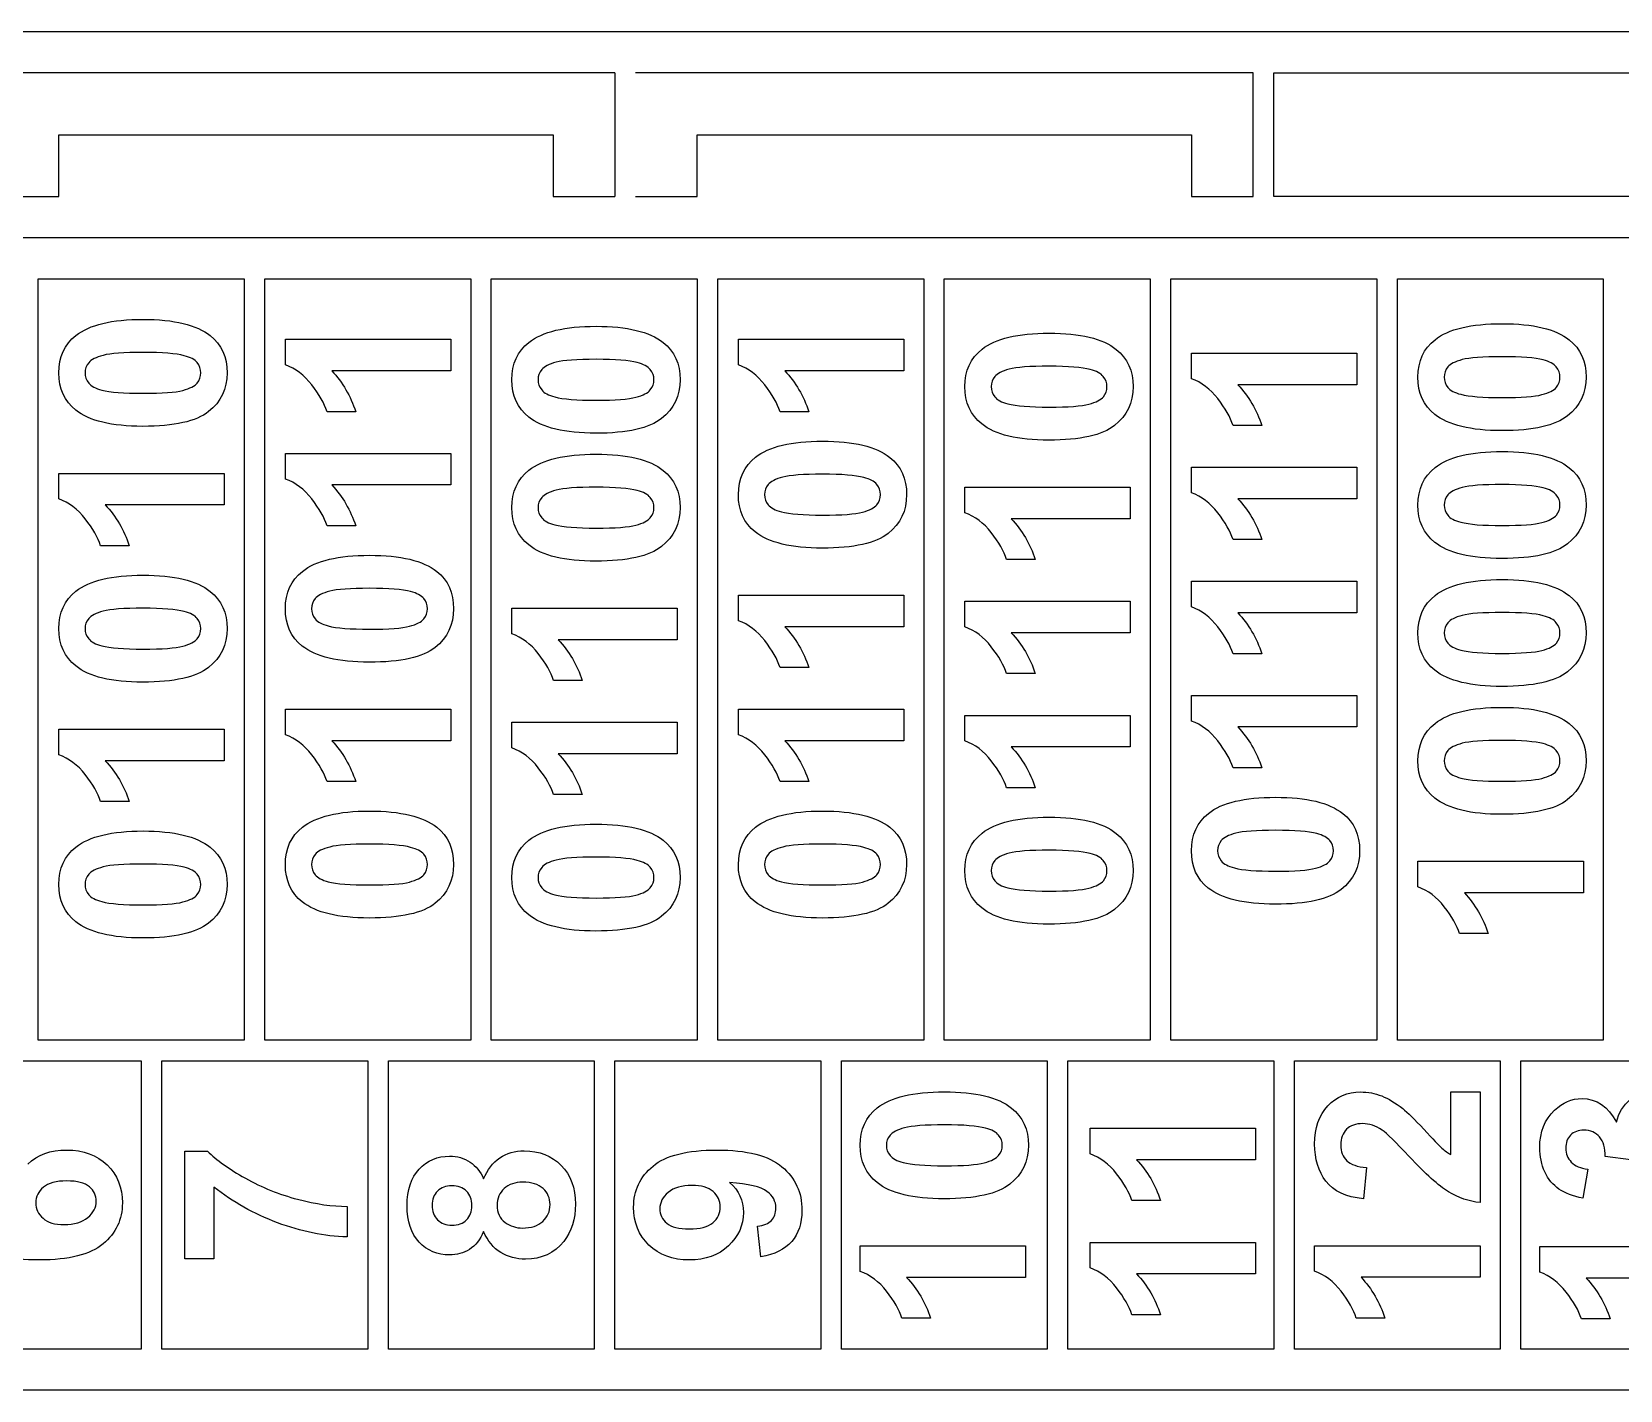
# Model space of a CAD drawing. Header units: millimetres. Extents: x -30 to 404, y 52 to 300.
# Drawn here: x 121.7 to 198.8, y 52 to 118 of the extents above; entities that cross this region are included whole.
import ezdxf

# ---------------------------------------------------------------- set-up
doc = ezdxf.new("R2010")
doc.units = ezdxf.units.MM
doc.layers.get('0').update_dxf_attribs({"lineweight": 25, "true_color": 0xffffff})
doc.layers.add('Gravure1', color=3, linetype='Continuous', lineweight=25, true_color=0x00ff00)

msp = doc.modelspace()

# ---------------------------------------------------------------- linework, layer by layer
for p, q in [((346, 118), (120, 118)), ((150, 116), (120, 116)), ((150, 116), (150, 110)), ((181, 116), (151, 116)), ((181, 110), (181, 116)), ((182, 110), (182, 116)), ((182, 116), (212, 116)), ((123, 113), (147, 113)), ((123, 110), (123, 113)), ((147, 113), (147, 110)), ((154, 113), (178, 113)), ((154, 110), (154, 113)), ((178, 113), (178, 110)), ((120, 110), (123, 110)), ((147, 110), (150, 110)), ((151, 110), (154, 110)), ((178, 110), (181, 110)), ((212, 110), (182, 110)), ((10, 108), (404, 108)), ((404, 52), (10, 52))]:
    msp.add_line(p, q)
at = {"layer": 'Gravure1'}
for p, q in [((122, 69), (122, 106)), ((122, 106), (132, 106)), ((132, 106), (132, 69)), ((133, 69), (133, 106)), ((133, 106), (143, 106)), ((143, 106), (143, 69)), ((144, 69), (144, 106)), ((144, 106), (154, 106)), ((154, 106), (154, 69)), ((155, 69), (155, 106)), ((155, 106), (165, 106)), ((165, 106), (165, 69)), ((166, 69), (166, 106)), ((166, 106), (176, 106)), ((176, 106), (176, 69)), ((177, 69), (177, 106)), ((177, 106), (187, 106)), ((187, 106), (187, 69)), ((188, 69), (188, 106)), ((188, 106), (198, 106)), ((198, 106), (198, 69)), ((134, 101.813), (134, 103.057)), ((134, 103.057), (142.033, 103.057)), ((142.033, 103.057), (142.033, 101.524)), ((156, 101.813), (156, 103.057)), ((156, 103.057), (164.033, 103.057)), ((164.033, 103.057), (164.033, 101.524)), ((178, 101.143), (178, 102.387)), ((178, 102.387), (186.033, 102.387)), ((186.033, 102.387), (186.033, 100.853)), ((142.033, 101.524), (136.254, 101.524)), ((164.033, 101.524), (158.254, 101.524)), ((186.033, 100.853), (180.254, 100.853)), ((137.417, 99.542), (136.025, 99.542)), ((159.417, 99.542), (158.025, 99.542)), ((181.417, 98.872), (180.025, 98.872)), ((134, 96.27), (134, 97.514)), ((134, 97.514), (142.033, 97.514)), ((142.033, 97.514), (142.033, 95.981)), ((123, 95.302), (123, 96.546)), ((123, 96.546), (131.033, 96.546)), ((131.033, 96.546), (131.033, 95.013)), ((178, 95.599), (178, 96.844)), ((178, 96.844), (186.033, 96.844)), ((186.033, 96.844), (186.033, 95.31)), ((142.033, 95.981), (136.254, 95.981)), ((167, 94.632), (167, 95.876)), ((167, 95.876), (175.033, 95.876)), ((175.033, 95.876), (175.033, 94.342)), ((131.033, 95.013), (125.254, 95.013)), ((186.033, 95.31), (180.254, 95.31)), ((175.033, 94.342), (169.254, 94.342)), ((137.417, 93.999), (136.025, 93.999)), ((126.417, 93.031), (125.025, 93.031)), ((181.417, 93.329), (180.025, 93.329)), ((170.417, 92.361), (169.025, 92.361)), ((178, 90.056), (178, 91.3)), ((178, 91.3), (186.033, 91.3)), ((186.033, 91.3), (186.033, 89.767)), ((156, 89.386), (156, 90.63)), ((156, 90.63), (164.033, 90.63)), ((164.033, 90.63), (164.033, 89.096)), ((167, 89.088), (167, 90.332)), ((167, 90.332), (175.033, 90.332)), ((175.033, 90.332), (175.033, 88.799)), ((145, 88.753), (145, 89.997)), ((145, 89.997), (153.033, 89.997)), ((153.033, 89.997), (153.033, 88.464)), ((186.033, 89.767), (180.254, 89.767)), ((164.033, 89.096), (158.254, 89.096)), ((175.033, 88.799), (169.254, 88.799)), ((153.033, 88.464), (147.254, 88.464)), ((181.417, 87.785), (180.025, 87.785)), ((148.417, 86.482), (147.025, 86.482)), ((159.417, 87.115), (158.025, 87.115)), ((170.417, 86.818), (169.025, 86.818)), ((178, 84.513), (178, 85.757)), ((178, 85.757), (186.033, 85.757)), ((186.033, 85.757), (186.033, 84.223)), ((134, 83.842), (134, 85.086)), ((134, 85.086), (142.033, 85.086)), ((142.033, 85.086), (142.033, 83.553)), ((156, 83.842), (156, 85.086)), ((156, 85.086), (164.033, 85.086)), ((164.033, 85.086), (164.033, 83.553)), ((123, 82.875), (123, 84.119)), ((123, 84.119), (131.033, 84.119)), ((131.033, 84.119), (131.033, 82.585)), ((145, 83.21), (145, 84.454)), ((145, 84.454), (153.033, 84.454)), ((153.033, 84.454), (153.033, 82.92)), ((167, 83.545), (167, 84.789)), ((167, 84.789), (175.033, 84.789)), ((175.033, 84.789), (175.033, 83.256)), ((186.033, 84.223), (180.254, 84.223)), ((142.033, 83.553), (136.254, 83.553)), ((164.033, 83.553), (158.254, 83.553)), ((131.033, 82.585), (125.254, 82.585)), ((153.033, 82.92), (147.254, 82.92)), ((175.033, 83.256), (169.254, 83.256)), ((181.417, 82.242), (180.025, 82.242)), ((137.417, 81.572), (136.025, 81.572)), ((159.417, 81.572), (158.025, 81.572)), ((170.417, 81.274), (169.025, 81.274)), ((126.417, 80.604), (125.025, 80.604)), ((148.417, 80.939), (147.025, 80.939)), ((189, 76.453), (189, 77.697)), ((189, 77.697), (197.033, 77.697)), ((197.033, 77.697), (197.033, 76.164)), ((197.033, 76.164), (191.254, 76.164)), ((192.417, 74.183), (191.025, 74.183)), ((132, 69), (122, 69)), ((143, 69), (133, 69)), ((154, 69), (144, 69)), ((165, 69), (155, 69)), ((176, 69), (166, 69)), ((187, 69), (177, 69)), ((198, 69), (188, 69)), ((117, 68), (127, 68)), ((127, 68), (127, 54)), ((128, 68), (138, 68)), ((128, 54), (128, 68)), ((138, 68), (138, 54)), ((139, 68), (149, 68)), ((139, 54), (139, 68)), ((149, 68), (149, 54)), ((150, 68), (160, 68)), ((150, 54), (150, 68)), ((160, 68), (160, 54)), ((161, 68), (171, 68)), ((161, 54), (161, 68)), ((171, 68), (171, 54)), ((172, 68), (182, 68)), ((172, 54), (172, 68)), ((182, 68), (182, 54)), ((183, 68), (193, 68)), ((183, 54), (183, 68)), ((193, 68), (193, 54)), ((194, 68), (204, 68)), ((194, 54), (194, 68)), ((190.592, 66.492), (192.016, 66.492)), ((190.592, 63.447), (190.592, 66.492)), ((192.016, 66.492), (192.016, 61.117)), ((173.084, 63.485), (173.084, 64.729)), ((173.084, 64.729), (181.116, 64.729)), ((181.116, 64.729), (181.116, 63.196)), ((129.11, 58.378), (129.11, 63.622)), ((129.11, 63.622), (130.223, 63.622)), ((199.342, 63.187), (198.091, 63.356)), ((181.116, 63.196), (175.337, 63.196)), ((186.505, 62.825), (186.353, 61.297)), ((197.245, 62.746), (197.006, 61.331)), ((130.533, 61.864), (130.533, 58.378)), ((176.5, 61.214), (175.108, 61.214)), ((137, 60.932), (137, 59.452)), ((157.095, 58.482), (156.932, 59.966)), ((161.916, 57.774), (161.916, 59.018)), ((161.916, 59.018), (169.948, 59.018)), ((169.948, 59.018), (169.948, 57.485)), ((173.084, 57.942), (173.084, 59.186)), ((173.084, 59.186), (181.116, 59.186)), ((181.116, 59.186), (181.116, 57.652)), ((183.984, 57.779), (183.984, 59.023)), ((183.984, 59.023), (192.016, 59.023)), ((192.016, 59.023), (192.016, 57.49)), ((194.916, 57.738), (194.916, 58.982)), ((194.916, 58.982), (202.948, 58.982)), ((130.533, 58.378), (129.11, 58.378)), ((169.948, 57.485), (164.169, 57.485)), ((181.116, 57.652), (175.337, 57.652)), ((192.016, 57.49), (186.237, 57.49)), ((202.948, 57.449), (197.169, 57.449)), ((176.5, 55.671), (175.108, 55.671)), ((165.332, 55.503), (163.94, 55.503)), ((187.4, 55.508), (186.008, 55.508)), ((198.332, 55.467), (196.94, 55.467)), ((127, 54), (117, 54)), ((138, 54), (128, 54)), ((149, 54), (139, 54)), ((160, 54), (150, 54)), ((171, 54), (161, 54)), ((182, 54), (172, 54)), ((193, 54), (183, 54)), ((204, 54), (194, 54))]:
    msp.add_line(p, q, dxfattribs=at)
for points in [[(123.83, 103.245), (124.485, 103.765), (125.571, 104.025), (127.087, 104.025)], [(127.087, 104.025), (128.601, 104.025), (129.689, 103.763), (130.35, 103.239)], [(145.83, 102.909), (146.485, 103.43), (147.571, 103.69), (149.087, 103.69)], [(149.087, 103.69), (150.601, 103.69), (151.689, 103.428), (152.35, 102.904)], [(189.83, 103.037), (190.485, 103.557), (191.571, 103.817), (193.087, 103.817)], [(193.087, 103.817), (194.601, 103.817), (195.689, 103.556), (196.35, 103.032)], [(123, 101.428), (123, 102.203), (123.277, 102.808), (123.83, 103.245)], [(130.35, 103.239), (130.896, 102.806), (131.169, 102.203), (131.169, 101.428)], [(145, 101.093), (145, 101.867), (145.277, 102.473), (145.83, 102.909)], [(152.35, 102.904), (152.896, 102.471), (153.169, 101.867), (153.169, 101.093)], [(167.83, 102.574), (168.485, 103.094), (169.571, 103.355), (171.087, 103.355)], [(171.087, 103.355), (172.601, 103.355), (173.689, 103.093), (174.35, 102.569)], [(189, 101.221), (189, 101.995), (189.277, 102.6), (189.83, 103.037)], [(196.35, 103.032), (196.896, 102.599), (197.169, 101.995), (197.169, 101.221)], [(124.449, 101.922), (124.331, 101.778), (124.272, 101.613), (124.272, 101.428)], [(125.153, 102.279), (124.802, 102.185), (124.567, 102.066), (124.449, 101.922)], [(127.087, 102.421), (126.149, 102.421), (125.504, 102.374), (125.153, 102.279)], [(129.084, 102.262), (128.691, 102.368), (128.026, 102.421), (127.087, 102.421)], [(129.72, 101.925), (129.602, 102.07), (129.39, 102.183), (129.084, 102.262)], [(129.897, 101.428), (129.897, 101.613), (129.838, 101.779), (129.72, 101.925)], [(147.153, 101.944), (146.802, 101.85), (146.567, 101.731), (146.449, 101.587)], [(149.087, 102.086), (148.149, 102.086), (147.504, 102.038), (147.153, 101.944)], [(151.084, 101.927), (150.691, 102.033), (150.026, 102.086), (149.087, 102.086)], [(151.72, 101.589), (151.602, 101.735), (151.39, 101.848), (151.084, 101.927)], [(167, 100.758), (167, 101.532), (167.277, 102.138), (167.83, 102.574)], [(174.35, 102.569), (174.896, 102.136), (175.169, 101.532), (175.169, 100.758)], [(191.153, 102.072), (190.802, 101.978), (190.567, 101.858), (190.449, 101.714)], [(193.087, 102.213), (192.149, 102.213), (191.504, 102.166), (191.153, 102.072)], [(195.084, 102.055), (194.691, 102.16), (194.026, 102.213), (193.087, 102.213)], [(195.72, 101.717), (195.602, 101.863), (195.39, 101.975), (195.084, 102.055)], [(123.818, 99.616), (123.273, 100.049), (123, 100.653), (123, 101.428)], [(124.272, 101.428), (124.272, 101.242), (124.331, 101.077), (124.449, 100.931)], [(129.723, 100.934), (129.839, 101.077), (129.897, 101.242), (129.897, 101.428)], [(131.169, 101.428), (131.169, 100.649), (130.87, 100.022), (130.271, 99.545)], [(135.28, 100.847), (134.915, 101.316), (134.488, 101.639), (134, 101.813)], [(136.254, 101.524), (136.778, 100.963), (137.165, 100.303), (137.417, 99.542)], [(145.818, 99.281), (145.273, 99.714), (145, 100.318), (145, 101.093)], [(146.449, 101.587), (146.331, 101.443), (146.272, 101.278), (146.272, 101.093)], [(146.272, 101.093), (146.272, 100.907), (146.331, 100.741), (146.449, 100.596)], [(151.897, 101.093), (151.897, 101.278), (151.838, 101.443), (151.72, 101.589)], [(151.723, 100.599), (151.839, 100.742), (151.897, 100.907), (151.897, 101.093)], [(153.169, 101.093), (153.169, 100.314), (152.87, 99.687), (152.271, 99.21)], [(157.28, 100.847), (156.915, 101.316), (156.488, 101.639), (156, 101.813)], [(158.254, 101.524), (158.778, 100.963), (159.165, 100.303), (159.417, 99.542)], [(168.449, 101.251), (168.331, 101.107), (168.272, 100.943), (168.272, 100.758)], [(169.153, 101.609), (168.802, 101.515), (168.567, 101.395), (168.449, 101.251)], [(171.087, 101.75), (170.149, 101.75), (169.504, 101.703), (169.153, 101.609)], [(173.084, 101.592), (172.691, 101.698), (172.026, 101.75), (171.087, 101.75)], [(173.72, 101.254), (173.602, 101.4), (173.39, 101.512), (173.084, 101.592)], [(173.897, 100.758), (173.897, 100.943), (173.838, 101.108), (173.72, 101.254)], [(179.28, 100.176), (178.915, 100.646), (178.488, 100.968), (178, 101.143)], [(189.818, 99.408), (189.273, 99.841), (189, 100.445), (189, 101.221)], [(190.449, 101.714), (190.331, 101.57), (190.272, 101.406), (190.272, 101.221)], [(190.272, 101.221), (190.272, 101.035), (190.331, 100.869), (190.449, 100.724)], [(195.897, 101.221), (195.897, 101.406), (195.838, 101.571), (195.72, 101.717)], [(195.723, 100.726), (195.839, 100.87), (195.897, 101.035), (195.897, 101.221)], [(197.169, 101.221), (197.169, 100.442), (196.87, 99.814), (196.271, 99.338)], [(124.449, 100.931), (124.567, 100.786), (124.779, 100.673), (125.085, 100.593)], [(125.085, 100.593), (125.481, 100.487), (126.149, 100.434), (127.087, 100.434)], [(127.087, 100.434), (128.026, 100.434), (128.671, 100.482), (129.022, 100.576)], [(129.022, 100.576), (129.373, 100.671), (129.607, 100.79), (129.723, 100.934)], [(136.025, 99.542), (135.894, 99.942), (135.645, 100.377), (135.28, 100.847)], [(146.449, 100.596), (146.567, 100.451), (146.779, 100.338), (147.085, 100.257)], [(151.022, 100.241), (151.373, 100.336), (151.607, 100.455), (151.723, 100.599)], [(158.025, 99.542), (157.894, 99.942), (157.645, 100.377), (157.28, 100.847)], [(167.818, 98.945), (167.273, 99.378), (167, 99.982), (167, 100.758)], [(168.272, 100.758), (168.272, 100.572), (168.331, 100.406), (168.449, 100.261)], [(173.723, 100.263), (173.839, 100.407), (173.897, 100.572), (173.897, 100.758)], [(175.169, 100.758), (175.169, 99.979), (174.87, 99.351), (174.271, 98.875)], [(180.254, 100.853), (180.778, 100.293), (181.165, 99.632), (181.417, 98.872)], [(190.449, 100.724), (190.567, 100.578), (190.779, 100.465), (191.085, 100.385)], [(191.085, 100.385), (191.481, 100.28), (192.149, 100.227), (193.087, 100.227)], [(193.087, 100.227), (194.026, 100.227), (194.671, 100.274), (195.022, 100.369)], [(195.022, 100.369), (195.373, 100.464), (195.607, 100.583), (195.723, 100.726)], [(127.071, 98.83), (125.565, 98.83), (124.481, 99.092), (123.818, 99.616)], [(130.271, 99.545), (129.673, 99.068), (128.606, 98.83), (127.071, 98.83)], [(147.085, 100.257), (147.481, 100.152), (148.149, 100.099), (149.087, 100.099)], [(149.087, 100.099), (150.026, 100.099), (150.671, 100.146), (151.022, 100.241)], [(168.449, 100.261), (168.567, 100.115), (168.779, 100.003), (169.085, 99.922)], [(169.085, 99.922), (169.481, 99.817), (170.149, 99.764), (171.087, 99.764)], [(171.087, 99.764), (172.026, 99.764), (172.671, 99.811), (173.022, 99.906)], [(173.022, 99.906), (173.373, 100.001), (173.607, 100.12), (173.723, 100.263)], [(180.025, 98.872), (179.894, 99.272), (179.645, 99.707), (179.28, 100.176)], [(149.071, 98.495), (147.565, 98.495), (146.481, 98.757), (145.818, 99.281)], [(152.271, 99.21), (151.673, 98.733), (150.606, 98.495), (149.071, 98.495)], [(171.071, 98.16), (169.565, 98.16), (168.481, 98.422), (167.818, 98.945)], [(174.271, 98.875), (173.673, 98.398), (172.606, 98.16), (171.071, 98.16)], [(193.071, 98.623), (191.565, 98.623), (190.481, 98.884), (189.818, 99.408)], [(196.271, 99.338), (195.673, 98.861), (194.606, 98.623), (193.071, 98.623)], [(156.83, 97.328), (157.485, 97.848), (158.571, 98.109), (160.087, 98.109)], [(160.087, 98.109), (161.601, 98.109), (162.689, 97.847), (163.35, 97.323)], [(145.83, 96.696), (146.485, 97.216), (147.571, 97.476), (149.087, 97.476)], [(149.087, 97.476), (150.601, 97.476), (151.689, 97.214), (152.35, 96.69)], [(156, 95.512), (156, 96.286), (156.277, 96.892), (156.83, 97.328)], [(163.35, 97.323), (163.896, 96.89), (164.169, 96.286), (164.169, 95.512)], [(189.83, 96.823), (190.485, 97.344), (191.571, 97.604), (193.087, 97.604)], [(193.087, 97.604), (194.601, 97.604), (195.689, 97.342), (196.35, 96.818)], [(145, 94.879), (145, 95.654), (145.277, 96.259), (145.83, 96.696)], [(152.35, 96.69), (152.896, 96.257), (153.169, 95.654), (153.169, 94.879)], [(160.087, 96.504), (159.149, 96.504), (158.504, 96.457), (158.153, 96.363)], [(162.084, 96.346), (161.691, 96.452), (161.026, 96.504), (160.087, 96.504)], [(189, 95.007), (189, 95.781), (189.277, 96.387), (189.83, 96.823)], [(196.35, 96.818), (196.896, 96.385), (197.169, 95.781), (197.169, 95.007)], [(135.28, 95.303), (134.915, 95.773), (134.488, 96.095), (134, 96.27)], [(136.254, 95.981), (136.778, 95.42), (137.165, 94.76), (137.417, 93.999)], [(147.153, 95.73), (146.802, 95.636), (146.567, 95.517), (146.449, 95.373)], [(149.087, 95.872), (148.149, 95.872), (147.504, 95.825), (147.153, 95.73)], [(151.084, 95.713), (150.691, 95.819), (150.026, 95.872), (149.087, 95.872)], [(151.72, 95.376), (151.602, 95.521), (151.39, 95.634), (151.084, 95.713)], [(157.449, 96.005), (157.331, 95.861), (157.272, 95.697), (157.272, 95.512)], [(158.153, 96.363), (157.802, 96.269), (157.567, 96.149), (157.449, 96.005)], [(162.72, 96.008), (162.602, 96.154), (162.39, 96.266), (162.084, 96.346)], [(162.897, 95.512), (162.897, 95.697), (162.838, 95.862), (162.72, 96.008)], [(191.153, 95.858), (190.802, 95.764), (190.567, 95.645), (190.449, 95.501)], [(193.087, 96), (192.149, 96), (191.504, 95.952), (191.153, 95.858)], [(195.084, 95.841), (194.691, 95.947), (194.026, 96), (193.087, 96)], [(195.72, 95.503), (195.602, 95.649), (195.39, 95.762), (195.084, 95.841)], [(124.28, 94.336), (123.915, 94.805), (123.488, 95.128), (123, 95.302)], [(125.254, 95.013), (125.778, 94.452), (126.165, 93.792), (126.417, 93.031)], [(136.025, 93.999), (135.894, 94.399), (135.645, 94.834), (135.28, 95.303)], [(146.449, 95.373), (146.331, 95.229), (146.272, 95.064), (146.272, 94.879)], [(151.897, 94.879), (151.897, 95.064), (151.838, 95.23), (151.72, 95.376)], [(156.818, 93.699), (156.273, 94.132), (156, 94.736), (156, 95.512)], [(157.272, 95.512), (157.272, 95.326), (157.331, 95.16), (157.449, 95.015)], [(157.449, 95.015), (157.567, 94.869), (157.779, 94.757), (158.085, 94.676)], [(162.022, 94.66), (162.373, 94.755), (162.607, 94.874), (162.723, 95.017)], [(162.723, 95.017), (162.839, 95.161), (162.897, 95.326), (162.897, 95.512)], [(164.169, 95.512), (164.169, 94.733), (163.87, 94.105), (163.271, 93.629)], [(179.28, 94.633), (178.915, 95.103), (178.488, 95.425), (178, 95.599)], [(180.254, 95.31), (180.778, 94.75), (181.165, 94.089), (181.417, 93.329)], [(189.818, 93.194), (189.273, 93.627), (189, 94.232), (189, 95.007)], [(190.449, 95.501), (190.331, 95.357), (190.272, 95.192), (190.272, 95.007)], [(190.272, 95.007), (190.272, 94.821), (190.331, 94.655), (190.449, 94.51)], [(195.897, 95.007), (195.897, 95.192), (195.838, 95.357), (195.72, 95.503)], [(195.723, 94.513), (195.839, 94.656), (195.897, 94.821), (195.897, 95.007)], [(197.169, 95.007), (197.169, 94.228), (196.87, 93.6), (196.271, 93.124)], [(125.025, 93.031), (124.894, 93.431), (124.645, 93.866), (124.28, 94.336)], [(145.818, 93.067), (145.273, 93.5), (145, 94.104), (145, 94.879)], [(146.272, 94.879), (146.272, 94.693), (146.331, 94.528), (146.449, 94.382)], [(146.449, 94.382), (146.567, 94.237), (146.779, 94.124), (147.085, 94.044)], [(151.022, 94.027), (151.373, 94.122), (151.607, 94.241), (151.723, 94.385)], [(151.723, 94.385), (151.839, 94.528), (151.897, 94.693), (151.897, 94.879)], [(153.169, 94.879), (153.169, 94.1), (152.87, 93.473), (152.271, 92.996)], [(158.085, 94.676), (158.481, 94.571), (159.149, 94.518), (160.087, 94.518)], [(160.087, 94.518), (161.026, 94.518), (161.671, 94.565), (162.022, 94.66)], [(168.28, 93.665), (167.915, 94.135), (167.488, 94.457), (167, 94.632)], [(169.254, 94.342), (169.778, 93.782), (170.165, 93.121), (170.417, 92.361)], [(180.025, 93.329), (179.894, 93.729), (179.645, 94.163), (179.28, 94.633)], [(190.449, 94.51), (190.567, 94.365), (190.779, 94.252), (191.085, 94.171)], [(191.085, 94.171), (191.481, 94.066), (192.149, 94.013), (193.087, 94.013)], [(193.087, 94.013), (194.026, 94.013), (194.671, 94.06), (195.022, 94.155)], [(195.022, 94.155), (195.373, 94.25), (195.607, 94.369), (195.723, 94.513)], [(147.085, 94.044), (147.481, 93.938), (148.149, 93.885), (149.087, 93.885)], [(149.087, 93.885), (150.026, 93.885), (150.671, 93.933), (151.022, 94.027)], [(160.071, 92.914), (158.565, 92.914), (157.481, 93.175), (156.818, 93.699)], [(163.271, 93.629), (162.673, 93.152), (161.606, 92.914), (160.071, 92.914)], [(169.025, 92.361), (168.894, 92.761), (168.645, 93.196), (168.28, 93.665)], [(149.071, 92.281), (147.565, 92.281), (146.481, 92.543), (145.818, 93.067)], [(152.271, 92.996), (151.673, 92.519), (150.606, 92.281), (149.071, 92.281)], [(193.071, 92.409), (191.565, 92.409), (190.481, 92.671), (189.818, 93.194)], [(196.271, 93.124), (195.673, 92.647), (194.606, 92.409), (193.071, 92.409)], [(134.83, 91.785), (135.485, 92.305), (136.571, 92.565), (138.087, 92.565)], [(138.087, 92.565), (139.601, 92.565), (140.689, 92.303), (141.35, 91.78)], [(123.83, 90.817), (124.485, 91.337), (125.571, 91.597), (127.087, 91.597)], [(127.087, 91.597), (128.601, 91.597), (129.689, 91.336), (130.35, 90.812)], [(134, 89.968), (134, 90.743), (134.277, 91.348), (134.83, 91.785)], [(141.35, 91.78), (141.896, 91.346), (142.169, 90.743), (142.169, 89.968)], [(189.83, 90.609), (190.485, 91.13), (191.571, 91.39), (193.087, 91.39)], [(193.087, 91.39), (194.601, 91.39), (195.689, 91.128), (196.35, 90.604)], [(123, 89.001), (123, 89.775), (123.277, 90.38), (123.83, 90.817)], [(130.35, 90.812), (130.896, 90.379), (131.169, 89.775), (131.169, 89.001)], [(135.449, 90.462), (135.331, 90.318), (135.272, 90.153), (135.272, 89.968)], [(136.153, 90.82), (135.802, 90.725), (135.567, 90.606), (135.449, 90.462)], [(138.087, 90.961), (137.149, 90.961), (136.504, 90.914), (136.153, 90.82)], [(140.084, 90.803), (139.691, 90.908), (139.026, 90.961), (138.087, 90.961)], [(140.72, 90.465), (140.602, 90.611), (140.39, 90.723), (140.084, 90.803)], [(140.897, 89.968), (140.897, 90.153), (140.838, 90.319), (140.72, 90.465)], [(189, 88.793), (189, 89.567), (189.277, 90.173), (189.83, 90.609)], [(196.35, 90.604), (196.896, 90.171), (197.169, 89.567), (197.169, 88.793)], [(124.449, 89.494), (124.331, 89.35), (124.272, 89.186), (124.272, 89.001)], [(125.153, 89.852), (124.802, 89.758), (124.567, 89.638), (124.449, 89.494)], [(127.087, 89.993), (126.149, 89.993), (125.504, 89.946), (125.153, 89.852)], [(129.084, 89.835), (128.691, 89.94), (128.026, 89.993), (127.087, 89.993)], [(129.72, 89.497), (129.602, 89.643), (129.39, 89.755), (129.084, 89.835)], [(129.897, 89.001), (129.897, 89.186), (129.838, 89.351), (129.72, 89.497)], [(134.818, 88.156), (134.273, 88.589), (134, 89.193), (134, 89.968)], [(135.272, 89.968), (135.272, 89.782), (135.331, 89.617), (135.449, 89.471)], [(140.723, 89.474), (140.839, 89.618), (140.897, 89.782), (140.897, 89.968)], [(142.169, 89.968), (142.169, 89.19), (141.87, 88.562), (141.271, 88.085)], [(179.28, 89.09), (178.915, 89.559), (178.488, 89.882), (178, 90.056)], [(180.254, 89.767), (180.778, 89.206), (181.165, 88.546), (181.417, 87.785)], [(191.153, 89.644), (190.802, 89.55), (190.567, 89.431), (190.449, 89.287)], [(193.087, 89.786), (192.149, 89.786), (191.504, 89.739), (191.153, 89.644)], [(195.084, 89.627), (194.691, 89.733), (194.026, 89.786), (193.087, 89.786)], [(195.72, 89.289), (195.602, 89.435), (195.39, 89.548), (195.084, 89.627)], [(123.818, 87.188), (123.273, 87.621), (123, 88.225), (123, 89.001)], [(124.272, 89.001), (124.272, 88.815), (124.331, 88.649), (124.449, 88.504)], [(129.723, 88.506), (129.839, 88.65), (129.897, 88.815), (129.897, 89.001)], [(131.169, 89.001), (131.169, 88.222), (130.87, 87.594), (130.271, 87.118)], [(135.449, 89.471), (135.567, 89.326), (135.779, 89.213), (136.085, 89.133)], [(136.085, 89.133), (136.481, 89.027), (137.149, 88.974), (138.087, 88.974)], [(138.087, 88.974), (139.026, 88.974), (139.671, 89.022), (140.022, 89.117)], [(140.022, 89.117), (140.373, 89.211), (140.607, 89.33), (140.723, 89.474)], [(146.28, 87.787), (145.915, 88.256), (145.488, 88.579), (145, 88.753)], [(157.28, 88.419), (156.915, 88.889), (156.488, 89.211), (156, 89.386)], [(158.254, 89.096), (158.778, 88.536), (159.165, 87.875), (159.417, 87.115)], [(168.28, 88.122), (167.915, 88.592), (167.488, 88.914), (167, 89.088)], [(169.254, 88.799), (169.778, 88.239), (170.165, 87.578), (170.417, 86.818)], [(180.025, 87.785), (179.894, 88.185), (179.645, 88.62), (179.28, 89.09)], [(189.818, 86.981), (189.273, 87.414), (189, 88.018), (189, 88.793)], [(190.449, 89.287), (190.331, 89.143), (190.272, 88.978), (190.272, 88.793)], [(190.272, 88.793), (190.272, 88.607), (190.331, 88.441), (190.449, 88.296)], [(195.897, 88.793), (195.897, 88.978), (195.838, 89.144), (195.72, 89.289)], [(195.723, 88.299), (195.839, 88.442), (195.897, 88.607), (195.897, 88.793)], [(197.169, 88.793), (197.169, 88.014), (196.87, 87.387), (196.271, 86.91)], [(124.449, 88.504), (124.567, 88.358), (124.779, 88.245), (125.085, 88.165)], [(125.085, 88.165), (125.481, 88.06), (126.149, 88.007), (127.087, 88.007)], [(127.087, 88.007), (128.026, 88.007), (128.671, 88.054), (129.022, 88.149)], [(129.022, 88.149), (129.373, 88.244), (129.607, 88.363), (129.723, 88.506)], [(138.071, 87.37), (136.565, 87.37), (135.481, 87.632), (134.818, 88.156)], [(141.271, 88.085), (140.673, 87.609), (139.606, 87.37), (138.071, 87.37)], [(147.254, 88.464), (147.778, 87.903), (148.165, 87.243), (148.417, 86.482)], [(158.025, 87.115), (157.894, 87.515), (157.645, 87.95), (157.28, 88.419)], [(169.025, 86.818), (168.894, 87.217), (168.645, 87.652), (168.28, 88.122)], [(190.449, 88.296), (190.567, 88.151), (190.779, 88.038), (191.085, 87.958)], [(191.085, 87.958), (191.481, 87.852), (192.149, 87.799), (193.087, 87.799)], [(193.087, 87.799), (194.026, 87.799), (194.671, 87.847), (195.022, 87.941)], [(195.022, 87.941), (195.373, 88.036), (195.607, 88.155), (195.723, 88.299)], [(127.071, 86.403), (125.565, 86.403), (124.481, 86.664), (123.818, 87.188)], [(147.025, 86.482), (146.894, 86.882), (146.645, 87.317), (146.28, 87.787)], [(130.271, 87.118), (129.673, 86.641), (128.606, 86.403), (127.071, 86.403)], [(193.071, 86.195), (191.565, 86.195), (190.481, 86.457), (189.818, 86.981)], [(196.271, 86.91), (195.673, 86.433), (194.606, 86.195), (193.071, 86.195)], [(189.83, 84.396), (190.485, 84.916), (191.571, 85.176), (193.087, 85.176)], [(193.087, 85.176), (194.601, 85.176), (195.689, 84.914), (196.35, 84.39)], [(179.28, 83.546), (178.915, 84.016), (178.488, 84.338), (178, 84.513)], [(180.254, 84.223), (180.778, 83.663), (181.165, 83.003), (181.417, 82.242)], [(189, 82.579), (189, 83.354), (189.277, 83.959), (189.83, 84.396)], [(196.35, 84.39), (196.896, 83.957), (197.169, 83.354), (197.169, 82.579)], [(135.28, 82.876), (134.915, 83.346), (134.488, 83.668), (134, 83.842)], [(136.254, 83.553), (136.778, 82.992), (137.165, 82.332), (137.417, 81.572)], [(157.28, 82.876), (156.915, 83.346), (156.488, 83.668), (156, 83.842)], [(158.254, 83.553), (158.778, 82.992), (159.165, 82.332), (159.417, 81.572)], [(168.28, 82.579), (167.915, 83.048), (167.488, 83.37), (167, 83.545)], [(180.025, 82.242), (179.894, 82.642), (179.645, 83.077), (179.28, 83.546)], [(191.153, 83.431), (190.802, 83.336), (190.567, 83.217), (190.449, 83.073)], [(193.087, 83.572), (192.149, 83.572), (191.504, 83.525), (191.153, 83.431)], [(195.084, 83.413), (194.691, 83.519), (194.026, 83.572), (193.087, 83.572)], [(195.72, 83.076), (195.602, 83.221), (195.39, 83.334), (195.084, 83.413)], [(124.28, 81.908), (123.915, 82.378), (123.488, 82.7), (123, 82.875)], [(125.254, 82.585), (125.778, 82.025), (126.165, 81.364), (126.417, 80.604)], [(136.025, 81.572), (135.894, 81.971), (135.645, 82.406), (135.28, 82.876)], [(146.28, 82.243), (145.915, 82.713), (145.488, 83.035), (145, 83.21)], [(147.254, 82.92), (147.778, 82.36), (148.165, 81.7), (148.417, 80.939)], [(158.025, 81.572), (157.894, 81.971), (157.645, 82.406), (157.28, 82.876)], [(169.025, 81.274), (168.894, 81.674), (168.645, 82.109), (168.28, 82.579)], [(169.254, 83.256), (169.778, 82.695), (170.165, 82.035), (170.417, 81.274)], [(189.818, 80.767), (189.273, 81.2), (189, 81.804), (189, 82.579)], [(190.449, 83.073), (190.331, 82.929), (190.272, 82.764), (190.272, 82.579)], [(190.272, 82.579), (190.272, 82.393), (190.331, 82.228), (190.449, 82.082)], [(195.897, 82.579), (195.897, 82.764), (195.838, 82.93), (195.72, 83.076)], [(195.723, 82.085), (195.839, 82.229), (195.897, 82.393), (195.897, 82.579)], [(197.169, 82.579), (197.169, 81.801), (196.87, 81.173), (196.271, 80.696)], [(125.025, 80.604), (124.894, 81.004), (124.645, 81.438), (124.28, 81.908)], [(147.025, 80.939), (146.894, 81.339), (146.645, 81.774), (146.28, 82.243)], [(190.449, 82.082), (190.567, 81.937), (190.779, 81.824), (191.085, 81.744)], [(195.022, 81.727), (195.373, 81.822), (195.607, 81.941), (195.723, 82.085)], [(191.085, 81.744), (191.481, 81.638), (192.149, 81.585), (193.087, 81.585)], [(193.087, 81.585), (194.026, 81.585), (194.671, 81.633), (195.022, 81.727)], [(178.83, 80.028), (179.485, 80.548), (180.571, 80.808), (182.087, 80.808)], [(182.087, 80.808), (183.601, 80.808), (184.689, 80.546), (185.35, 80.022)], [(193.071, 79.981), (191.565, 79.981), (190.481, 80.243), (189.818, 80.767)], [(196.271, 80.696), (195.673, 80.22), (194.606, 79.981), (193.071, 79.981)], [(134.83, 79.357), (135.485, 79.878), (136.571, 80.138), (138.087, 80.138)], [(138.087, 80.138), (139.601, 80.138), (140.689, 79.876), (141.35, 79.352)], [(145.83, 78.725), (146.485, 79.245), (147.571, 79.505), (149.087, 79.505)], [(149.087, 79.505), (150.601, 79.505), (151.689, 79.243), (152.35, 78.719)], [(156.83, 79.357), (157.485, 79.878), (158.571, 80.138), (160.087, 80.138)], [(160.087, 80.138), (161.601, 80.138), (162.689, 79.876), (163.35, 79.352)], [(167.83, 79.06), (168.485, 79.58), (169.571, 79.84), (171.087, 79.84)], [(171.087, 79.84), (172.601, 79.84), (173.689, 79.578), (174.35, 79.055)], [(178, 78.211), (178, 78.986), (178.277, 79.591), (178.83, 80.028)], [(185.35, 80.022), (185.896, 79.589), (186.169, 78.986), (186.169, 78.211)], [(123.83, 78.389), (124.485, 78.91), (125.571, 79.17), (127.087, 79.17)], [(127.087, 79.17), (128.601, 79.17), (129.689, 78.908), (130.35, 78.384)], [(134, 77.541), (134, 78.315), (134.277, 78.921), (134.83, 79.357)], [(141.35, 79.352), (141.896, 78.919), (142.169, 78.315), (142.169, 77.541)], [(145, 76.908), (145, 77.683), (145.277, 78.288), (145.83, 78.725)], [(152.35, 78.719), (152.896, 78.286), (153.169, 77.683), (153.169, 76.908)], [(156, 77.541), (156, 78.315), (156.277, 78.921), (156.83, 79.357)], [(163.35, 79.352), (163.896, 78.919), (164.169, 78.315), (164.169, 77.541)], [(167, 77.244), (167, 78.018), (167.277, 78.623), (167.83, 79.06)], [(174.35, 79.055), (174.896, 78.622), (175.169, 78.018), (175.169, 77.244)], [(179.449, 78.705), (179.331, 78.561), (179.272, 78.396), (179.272, 78.211)], [(180.153, 79.063), (179.802, 78.968), (179.567, 78.849), (179.449, 78.705)], [(182.087, 79.204), (181.149, 79.204), (180.504, 79.157), (180.153, 79.063)], [(184.084, 79.046), (183.691, 79.151), (183.026, 79.204), (182.087, 79.204)], [(184.72, 78.708), (184.602, 78.853), (184.39, 78.966), (184.084, 79.046)], [(184.897, 78.211), (184.897, 78.396), (184.838, 78.562), (184.72, 78.708)], [(123, 76.573), (123, 77.347), (123.277, 77.953), (123.83, 78.389)], [(130.35, 78.384), (130.896, 77.951), (131.169, 77.347), (131.169, 76.573)], [(135.449, 78.035), (135.331, 77.89), (135.272, 77.726), (135.272, 77.541)], [(136.153, 78.392), (135.802, 78.298), (135.567, 78.179), (135.449, 78.035)], [(138.087, 78.533), (137.149, 78.533), (136.504, 78.486), (136.153, 78.392)], [(140.084, 78.375), (139.691, 78.481), (139.026, 78.533), (138.087, 78.533)], [(140.72, 78.037), (140.602, 78.183), (140.39, 78.296), (140.084, 78.375)], [(140.897, 77.541), (140.897, 77.726), (140.838, 77.891), (140.72, 78.037)], [(157.449, 78.035), (157.331, 77.89), (157.272, 77.726), (157.272, 77.541)], [(158.153, 78.392), (157.802, 78.298), (157.567, 78.179), (157.449, 78.035)], [(160.087, 78.533), (159.149, 78.533), (158.504, 78.486), (158.153, 78.392)], [(162.084, 78.375), (161.691, 78.481), (161.026, 78.533), (160.087, 78.533)], [(162.72, 78.037), (162.602, 78.183), (162.39, 78.296), (162.084, 78.375)], [(162.897, 77.541), (162.897, 77.726), (162.838, 77.891), (162.72, 78.037)], [(169.153, 78.095), (168.802, 78), (168.567, 77.881), (168.449, 77.737)], [(171.087, 78.236), (170.149, 78.236), (169.504, 78.189), (169.153, 78.095)], [(173.084, 78.078), (172.691, 78.183), (172.026, 78.236), (171.087, 78.236)], [(173.72, 77.74), (173.602, 77.886), (173.39, 77.998), (173.084, 78.078)], [(178.818, 76.399), (178.273, 76.832), (178, 77.436), (178, 78.211)], [(179.272, 78.211), (179.272, 78.025), (179.331, 77.86), (179.449, 77.714)], [(184.723, 77.717), (184.839, 77.861), (184.897, 78.025), (184.897, 78.211)], [(186.169, 78.211), (186.169, 77.433), (185.87, 76.805), (185.271, 76.328)], [(125.153, 77.424), (124.802, 77.33), (124.567, 77.211), (124.449, 77.067)], [(127.087, 77.566), (126.149, 77.566), (125.504, 77.519), (125.153, 77.424)], [(129.084, 77.407), (128.691, 77.513), (128.026, 77.566), (127.087, 77.566)], [(129.72, 77.069), (129.602, 77.215), (129.39, 77.328), (129.084, 77.407)], [(134.818, 75.728), (134.273, 76.161), (134, 76.766), (134, 77.541)], [(135.272, 77.541), (135.272, 77.355), (135.331, 77.189), (135.449, 77.044)], [(140.723, 77.046), (140.839, 77.19), (140.897, 77.355), (140.897, 77.541)], [(142.169, 77.541), (142.169, 76.762), (141.87, 76.134), (141.271, 75.658)], [(146.449, 77.402), (146.331, 77.258), (146.272, 77.093), (146.272, 76.908)], [(147.153, 77.76), (146.802, 77.665), (146.567, 77.546), (146.449, 77.402)], [(149.087, 77.901), (148.149, 77.901), (147.504, 77.854), (147.153, 77.76)], [(151.084, 77.743), (150.691, 77.848), (150.026, 77.901), (149.087, 77.901)], [(151.72, 77.405), (151.602, 77.55), (151.39, 77.663), (151.084, 77.743)], [(151.897, 76.908), (151.897, 77.093), (151.838, 77.259), (151.72, 77.405)], [(156.818, 75.728), (156.273, 76.161), (156, 76.766), (156, 77.541)], [(157.272, 77.541), (157.272, 77.355), (157.331, 77.189), (157.449, 77.044)], [(162.723, 77.046), (162.839, 77.19), (162.897, 77.355), (162.897, 77.541)], [(164.169, 77.541), (164.169, 76.762), (163.87, 76.134), (163.271, 75.658)], [(167.818, 75.431), (167.273, 75.864), (167, 76.468), (167, 77.244)], [(168.449, 77.737), (168.331, 77.593), (168.272, 77.429), (168.272, 77.244)], [(168.272, 77.244), (168.272, 77.058), (168.331, 76.892), (168.449, 76.747)], [(173.897, 77.244), (173.897, 77.429), (173.838, 77.594), (173.72, 77.74)], [(173.723, 76.749), (173.839, 76.893), (173.897, 77.058), (173.897, 77.244)], [(175.169, 77.244), (175.169, 76.465), (174.87, 75.837), (174.271, 75.36)], [(179.449, 77.714), (179.567, 77.569), (179.779, 77.456), (180.085, 77.376)], [(180.085, 77.376), (180.481, 77.27), (181.149, 77.217), (182.087, 77.217)], [(182.087, 77.217), (183.026, 77.217), (183.671, 77.265), (184.022, 77.359)], [(184.022, 77.359), (184.373, 77.454), (184.607, 77.573), (184.723, 77.717)], [(123.818, 74.761), (123.273, 75.194), (123, 75.798), (123, 76.573)], [(124.449, 77.067), (124.331, 76.923), (124.272, 76.758), (124.272, 76.573)], [(124.272, 76.573), (124.272, 76.387), (124.331, 76.221), (124.449, 76.076)], [(129.897, 76.573), (129.897, 76.758), (129.838, 76.924), (129.72, 77.069)], [(129.723, 76.079), (129.839, 76.222), (129.897, 76.387), (129.897, 76.573)], [(131.169, 76.573), (131.169, 75.794), (130.87, 75.167), (130.271, 74.69)], [(135.449, 77.044), (135.567, 76.899), (135.779, 76.786), (136.085, 76.705)], [(136.085, 76.705), (136.481, 76.6), (137.149, 76.547), (138.087, 76.547)], [(138.087, 76.547), (139.026, 76.547), (139.671, 76.594), (140.022, 76.689)], [(140.022, 76.689), (140.373, 76.784), (140.607, 76.903), (140.723, 77.046)], [(145.818, 75.096), (145.273, 75.529), (145, 76.133), (145, 76.908)], [(146.272, 76.908), (146.272, 76.722), (146.331, 76.557), (146.449, 76.411)], [(146.449, 76.411), (146.567, 76.266), (146.779, 76.153), (147.085, 76.073)], [(151.022, 76.056), (151.373, 76.151), (151.607, 76.27), (151.723, 76.414)], [(151.723, 76.414), (151.839, 76.558), (151.897, 76.722), (151.897, 76.908)], [(153.169, 76.908), (153.169, 76.13), (152.87, 75.502), (152.271, 75.025)], [(157.449, 77.044), (157.567, 76.899), (157.779, 76.786), (158.085, 76.705)], [(158.085, 76.705), (158.481, 76.6), (159.149, 76.547), (160.087, 76.547)], [(160.087, 76.547), (161.026, 76.547), (161.671, 76.594), (162.022, 76.689)], [(162.022, 76.689), (162.373, 76.784), (162.607, 76.903), (162.723, 77.046)], [(168.449, 76.747), (168.567, 76.601), (168.779, 76.488), (169.085, 76.408)], [(169.085, 76.408), (169.481, 76.302), (170.149, 76.25), (171.087, 76.25)], [(171.087, 76.25), (172.026, 76.25), (172.671, 76.297), (173.022, 76.392)], [(173.022, 76.392), (173.373, 76.486), (173.607, 76.606), (173.723, 76.749)], [(182.071, 75.613), (180.565, 75.613), (179.481, 75.875), (178.818, 76.399)], [(190.28, 75.487), (189.915, 75.957), (189.488, 76.279), (189, 76.453)], [(124.449, 76.076), (124.567, 75.931), (124.779, 75.818), (125.085, 75.738)], [(125.085, 75.738), (125.481, 75.632), (126.149, 75.579), (127.087, 75.579)], [(127.087, 75.579), (128.026, 75.579), (128.671, 75.627), (129.022, 75.721)], [(129.022, 75.721), (129.373, 75.816), (129.607, 75.935), (129.723, 76.079)], [(138.071, 74.943), (136.565, 74.943), (135.481, 75.205), (134.818, 75.728)], [(141.271, 75.658), (140.673, 75.181), (139.606, 74.943), (138.071, 74.943)], [(147.085, 76.073), (147.481, 75.967), (148.149, 75.914), (149.087, 75.914)], [(149.087, 75.914), (150.026, 75.914), (150.671, 75.962), (151.022, 76.056)], [(160.071, 74.943), (158.565, 74.943), (157.481, 75.205), (156.818, 75.728)], [(163.271, 75.658), (162.673, 75.181), (161.606, 74.943), (160.071, 74.943)], [(185.271, 76.328), (184.673, 75.852), (183.606, 75.613), (182.071, 75.613)], [(191.254, 76.164), (191.778, 75.603), (192.165, 74.943), (192.417, 74.183)], [(149.071, 74.31), (147.565, 74.31), (146.481, 74.572), (145.818, 75.096)], [(152.271, 75.025), (151.673, 74.549), (150.606, 74.31), (149.071, 74.31)], [(171.071, 74.645), (169.565, 74.645), (168.481, 74.907), (167.818, 75.431)], [(174.271, 75.36), (173.673, 74.884), (172.606, 74.645), (171.071, 74.645)], [(191.025, 74.183), (190.894, 74.582), (190.645, 75.017), (190.28, 75.487)], [(127.071, 73.975), (125.565, 73.975), (124.481, 74.237), (123.818, 74.761)], [(130.271, 74.69), (129.673, 74.213), (128.606, 73.975), (127.071, 73.975)], [(162.746, 65.716), (163.401, 66.237), (164.486, 66.497), (166.003, 66.497)], [(166.003, 66.497), (167.516, 66.497), (168.604, 66.235), (169.266, 65.711)], [(184.622, 65.815), (185.048, 66.266), (185.577, 66.492), (186.21, 66.492)], [(186.21, 66.492), (186.57, 66.492), (186.914, 66.427), (187.239, 66.298)], [(161.916, 63.9), (161.916, 64.674), (162.192, 65.28), (162.746, 65.716)], [(169.266, 65.711), (169.812, 65.278), (170.084, 64.674), (170.084, 63.9)], [(183.984, 63.954), (183.984, 64.744), (184.196, 65.364), (184.622, 65.815)], [(187.239, 66.298), (187.565, 66.169), (187.906, 65.964), (188.262, 65.684)], [(188.262, 65.684), (188.498, 65.498), (188.839, 65.164), (189.283, 64.68)], [(194.916, 63.798), (194.916, 64.551), (195.156, 65.155), (195.636, 65.61)], [(195.636, 65.61), (196.029, 65.984), (196.473, 66.171), (196.968, 66.171)], [(196.968, 66.171), (197.67, 66.171), (198.23, 65.788), (198.648, 65.02)], [(198.648, 65.02), (198.746, 65.479), (198.967, 65.845), (199.308, 66.12)], [(166.003, 64.893), (165.064, 64.893), (164.419, 64.845), (164.068, 64.751)], [(168, 64.734), (167.607, 64.84), (166.941, 64.893), (166.003, 64.893)], [(186.32, 64.953), (185.978, 64.953), (185.715, 64.861), (185.531, 64.677)], [(187.257, 64.636), (186.941, 64.847), (186.629, 64.953), (186.32, 64.953)], [(163.365, 64.394), (163.246, 64.25), (163.187, 64.085), (163.187, 63.9)], [(164.068, 64.751), (163.717, 64.657), (163.483, 64.538), (163.365, 64.394)], [(168.635, 64.396), (168.517, 64.542), (168.305, 64.655), (168, 64.734)], [(168.813, 63.9), (168.813, 64.085), (168.754, 64.251), (168.635, 64.396)], [(185.531, 64.677), (185.347, 64.493), (185.255, 64.24), (185.255, 63.916)], [(188.567, 63.364), (187.924, 64.056), (187.487, 64.48), (187.257, 64.636)], [(189.283, 64.68), (189.727, 64.196), (190.021, 63.889), (190.167, 63.76)], [(196.416, 64.393), (196.257, 64.233), (196.177, 64.021), (196.177, 63.755)], [(197.061, 64.633), (196.791, 64.633), (196.576, 64.553), (196.416, 64.393)], [(197.821, 64.305), (197.63, 64.524), (197.377, 64.633), (197.061, 64.633)], [(198.091, 63.356), (198.103, 63.771), (198.013, 64.087), (197.821, 64.305)], [(121.485, 62.986), (121.972, 63.443), (122.602, 63.671), (123.372, 63.671)], [(123.372, 63.671), (124.191, 63.671), (124.848, 63.431), (125.343, 62.951)], [(130.223, 63.622), (130.648, 63.189), (131.259, 62.748), (132.056, 62.301)], [(140.497, 62.743), (140.886, 63.163), (141.379, 63.374), (141.975, 63.374)], [(141.975, 63.374), (142.346, 63.374), (142.677, 63.277), (142.966, 63.084)], [(143.629, 62.271), (143.807, 62.715), (144.067, 63.053), (144.409, 63.284)], [(144.409, 63.284), (144.751, 63.515), (145.146, 63.63), (145.594, 63.63)], [(145.594, 63.63), (146.332, 63.63), (146.933, 63.395), (147.394, 62.924)], [(151.854, 62.891), (152.482, 63.411), (153.515, 63.671), (154.952, 63.671)], [(154.952, 63.671), (156.414, 63.671), (157.469, 63.4), (158.116, 62.858)], [(162.734, 62.088), (162.188, 62.521), (161.916, 63.125), (161.916, 63.9)], [(163.187, 63.9), (163.187, 63.714), (163.246, 63.548), (163.365, 63.403)], [(163.365, 63.403), (163.483, 63.258), (163.695, 63.145), (164, 63.064)], [(167.937, 63.048), (168.289, 63.143), (168.523, 63.262), (168.639, 63.406)], [(168.639, 63.406), (168.755, 63.549), (168.813, 63.714), (168.813, 63.9)], [(170.084, 63.9), (170.084, 63.121), (169.785, 62.494), (169.187, 62.017)], [(174.364, 62.519), (173.998, 62.988), (173.572, 63.31), (173.084, 63.485)], [(184.535, 62.153), (184.167, 62.633), (183.984, 63.233), (183.984, 63.954)], [(185.255, 63.916), (185.255, 63.595), (185.352, 63.341), (185.545, 63.152)], [(190.486, 61.64), (190.004, 61.932), (189.364, 62.506), (188.567, 63.364)], [(190.167, 63.76), (190.312, 63.631), (190.454, 63.526), (190.592, 63.447)], [(195.164, 62.606), (194.998, 62.961), (194.916, 63.358), (194.916, 63.798)], [(196.177, 63.755), (196.177, 63.492), (196.267, 63.268), (196.449, 63.083)], [(125.343, 62.951), (125.837, 62.47), (126.084, 61.854), (126.084, 61.1)], [(139.913, 60.973), (139.913, 61.733), (140.108, 62.323), (140.497, 62.743)], [(142.966, 63.084), (143.256, 62.891), (143.477, 62.62), (143.629, 62.271)], [(147.394, 62.924), (147.856, 62.453), (148.087, 61.826), (148.087, 61.044)], [(150.913, 60.893), (150.913, 61.705), (151.227, 62.371), (151.854, 62.891)], [(158.116, 62.858), (158.763, 62.317), (159.087, 61.611), (159.087, 60.741)], [(164, 63.064), (164.397, 62.959), (165.064, 62.906), (166.003, 62.906)], [(166.003, 62.906), (166.941, 62.906), (167.586, 62.953), (167.937, 63.048)], [(175.108, 61.214), (174.977, 61.614), (174.729, 62.049), (174.364, 62.519)], [(175.337, 63.196), (175.861, 62.635), (176.249, 61.975), (176.5, 61.214)], [(185.545, 63.152), (185.738, 62.963), (186.058, 62.854), (186.505, 62.825)], [(195.846, 61.777), (195.557, 61.975), (195.329, 62.251), (195.164, 62.606)], [(196.449, 63.083), (196.631, 62.897), (196.896, 62.785), (197.245, 62.746)], [(122.246, 61.864), (122.004, 61.66), (121.883, 61.406), (121.883, 61.1)], [(123.389, 62.17), (122.869, 62.17), (122.488, 62.068), (122.246, 61.864)], [(124.48, 61.887), (124.259, 62.076), (123.895, 62.17), (123.389, 62.17)], [(124.813, 61.177), (124.813, 61.461), (124.702, 61.698), (124.48, 61.887)], [(133.617, 60.138), (132.467, 60.569), (131.44, 61.144), (130.533, 61.864)], [(132.056, 62.301), (132.852, 61.854), (133.699, 61.513), (134.596, 61.278)], [(142.079, 61.933), (141.792, 61.933), (141.562, 61.847), (141.389, 61.674)], [(142.797, 61.671), (142.625, 61.846), (142.385, 61.933), (142.079, 61.933)], [(144.625, 61.796), (144.398, 61.585), (144.284, 61.318), (144.284, 60.994)], [(145.528, 62.112), (145.154, 62.112), (144.853, 62.007), (144.625, 61.796)], [(146.514, 61.801), (146.286, 62.009), (145.958, 62.112), (145.528, 62.112)], [(146.855, 61.016), (146.855, 61.332), (146.741, 61.594), (146.514, 61.801)], [(153.745, 61.953), (153.25, 61.953), (152.867, 61.839), (152.594, 61.612)], [(154.771, 61.65), (154.539, 61.852), (154.197, 61.953), (153.745, 61.953)], [(157.385, 61.663), (157.094, 61.885), (156.49, 62.027), (155.574, 62.089)], [(155.574, 62.089), (156.021, 61.703), (156.244, 61.221), (156.244, 60.643)], [(165.987, 61.302), (164.481, 61.302), (163.397, 61.564), (162.734, 62.088)], [(169.187, 62.017), (168.588, 61.54), (167.522, 61.302), (165.987, 61.302)], [(186.353, 61.297), (185.508, 61.387), (184.902, 61.673), (184.535, 62.153)], [(197.006, 61.331), (196.522, 61.43), (196.135, 61.578), (195.846, 61.777)], [(121.883, 61.1), (121.883, 60.806), (121.999, 60.557), (122.23, 60.353)], [(124.406, 60.391), (124.677, 60.62), (124.813, 60.882), (124.813, 61.177)], [(126.084, 61.1), (126.084, 60.293), (125.771, 59.629), (125.144, 59.109)], [(134.596, 61.278), (135.493, 61.044), (136.295, 60.928), (137, 60.932)], [(140.497, 59.196), (140.108, 59.613), (139.913, 60.205), (139.913, 60.973)], [(141.389, 61.674), (141.216, 61.501), (141.129, 61.273), (141.129, 60.989)], [(141.129, 60.989), (141.129, 60.694), (141.217, 60.459), (141.391, 60.284)], [(143.056, 60.973), (143.056, 61.264), (142.97, 61.497), (142.797, 61.671)], [(142.8, 60.282), (142.97, 60.455), (143.056, 60.685), (143.056, 60.973)], [(144.284, 60.994), (144.284, 60.62), (144.413, 60.34), (144.672, 60.157)], [(146.5, 60.206), (146.737, 60.422), (146.855, 60.692), (146.855, 61.016)], [(148.087, 61.044), (148.087, 60.316), (147.896, 59.71), (147.515, 59.226)], [(152.594, 61.612), (152.321, 61.384), (152.184, 61.121), (152.184, 60.823)], [(155.12, 60.905), (155.12, 61.199), (155.004, 61.447), (154.771, 61.65)], [(157.822, 60.855), (157.822, 61.172), (157.676, 61.442), (157.385, 61.663)], [(192.016, 61.117), (191.478, 61.175), (190.967, 61.349), (190.486, 61.64)], [(122.23, 60.353), (122.461, 60.149), (122.802, 60.047), (123.253, 60.047)], [(123.253, 60.047), (123.751, 60.047), (124.135, 60.162), (124.406, 60.391)], [(141.391, 60.284), (141.566, 60.11), (141.797, 60.022), (142.085, 60.022)], [(142.085, 60.022), (142.391, 60.022), (142.629, 60.109), (142.8, 60.282)], [(145.513, 59.881), (145.934, 59.881), (146.263, 59.989), (146.5, 60.206)], [(151.658, 59.052), (151.161, 59.534), (150.913, 60.148), (150.913, 60.893)], [(152.184, 60.823), (152.184, 60.539), (152.296, 60.303), (152.52, 60.116)], [(154.758, 60.141), (155, 60.345), (155.12, 60.599), (155.12, 60.905)], [(156.244, 60.643), (156.244, 60.014), (156.001, 59.471), (155.516, 59.014)], [(156.932, 59.966), (157.234, 60.003), (157.458, 60.098), (157.603, 60.25)], [(157.603, 60.25), (157.749, 60.403), (157.822, 60.605), (157.822, 60.855)], [(159.087, 60.741), (159.087, 60.115), (158.921, 59.61), (158.588, 59.224)], [(137, 59.452), (135.894, 59.478), (134.766, 59.707), (133.617, 60.138)], [(143.629, 59.707), (143.462, 59.31), (143.232, 59.022), (142.939, 58.842)], [(144.467, 58.692), (144.105, 58.907), (143.826, 59.245), (143.629, 59.707)], [(144.672, 60.157), (144.93, 59.973), (145.21, 59.881), (145.513, 59.881)], [(152.52, 60.116), (152.744, 59.929), (153.111, 59.835), (153.62, 59.835)], [(153.62, 59.835), (154.137, 59.835), (154.516, 59.937), (154.758, 60.141)], [(122.058, 58.329), (120.592, 58.329), (119.535, 58.6), (118.887, 59.142)], [(125.144, 59.109), (124.516, 58.589), (123.488, 58.329), (122.058, 58.329)], [(141.975, 58.571), (141.379, 58.571), (140.886, 58.78), (140.497, 59.196)], [(142.939, 58.842), (142.646, 58.662), (142.325, 58.571), (141.975, 58.571)], [(145.659, 58.37), (145.226, 58.37), (144.829, 58.477), (144.467, 58.692)], [(147.515, 59.226), (147.063, 58.655), (146.445, 58.37), (145.659, 58.37)], [(153.62, 58.329), (152.809, 58.329), (152.155, 58.57), (151.658, 59.052)], [(155.516, 59.014), (155.031, 58.557), (154.398, 58.329), (153.62, 58.329)], [(158.588, 59.224), (158.256, 58.839), (157.758, 58.592), (157.095, 58.482)], [(174.364, 56.975), (173.998, 57.445), (173.572, 57.767), (173.084, 57.942)], [(163.196, 56.807), (162.83, 57.277), (162.404, 57.599), (161.916, 57.774)], [(164.169, 57.485), (164.693, 56.924), (165.081, 56.264), (165.332, 55.503)], [(175.337, 57.652), (175.861, 57.092), (176.249, 56.431), (176.5, 55.671)], [(185.264, 56.813), (184.898, 57.282), (184.472, 57.605), (183.984, 57.779)], [(186.237, 57.49), (186.761, 56.929), (187.149, 56.269), (187.4, 55.508)], [(196.196, 56.771), (195.83, 57.241), (195.404, 57.563), (194.916, 57.738)], [(197.169, 57.449), (197.693, 56.888), (198.081, 56.228), (198.332, 55.467)], [(163.94, 55.503), (163.809, 55.903), (163.561, 56.338), (163.196, 56.807)], [(175.108, 55.671), (174.977, 56.071), (174.729, 56.506), (174.364, 56.975)], [(186.008, 55.508), (185.877, 55.908), (185.629, 56.343), (185.264, 56.813)], [(196.94, 55.467), (196.809, 55.867), (196.561, 56.302), (196.196, 56.771)]]:
    msp.add_open_spline(points, degree=3, dxfattribs=at)

doc.saveas('drawing.dxf')
